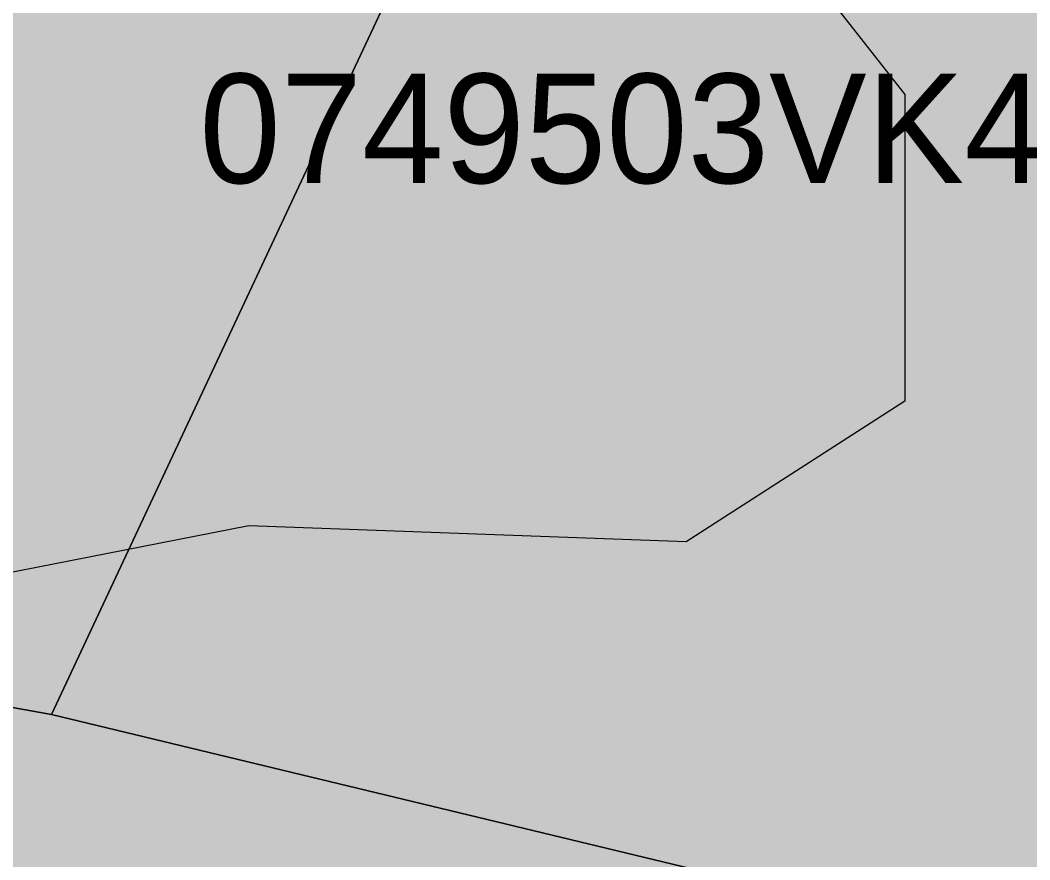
# Model space of a CAD drawing. Header units: metres. Extents: x -6 to 1255, y -2 to 532.
# Drawn here: x 1008.01 to 1017.24, y 294.25 to 301.92 of the extents above; entities that cross this region are included whole.
import ezdxf

# ---------------------------------------------------------------- set-up
doc = ezdxf.new("R2010")
doc.units = ezdxf.units.M
doc.header["$MEASUREMENT"] = 0
for name, color, linetype, lineweight, true_color in [('TPX_BUILDINGS', 7, 'CONTINUOUS', 0, 0x000000), ('TPX_BUILDINGS_HATCH', 7, 'CONTINUOUS', 0, 0xf0f0f0), ('TPX_CADASTRES', 7, 'CONTINUOUS', 0, 0x646464), ('TPX_CADASTRES_TEXT', 7, 'CONTINUOUS', 0, 0x000000), ('TPX_RELIEF_CONTOUR_LINES', 7, 'CONTINUOUS', 0, 0x969696)]:
    doc.layers.add(name, color=color, linetype=linetype, lineweight=lineweight, true_color=true_color)

msp = doc.modelspace()

# ---------------------------------------------------------------- hatches: boundary and pattern name
at = {"layer": 'TPX_BUILDINGS_HATCH'}
for points in [[(1001.5792, 304.7433), (999.0892, 297.2233), (1002.4992, 296.6133), (1004.7092, 301.4733), (1004.3792, 301.6533), (1004.7492, 302.3833), (1005.5892, 301.9633), (1005.9692, 302.7333), (1007.2492, 302.1533), (1006.8892, 301.3733), (1007.7292, 300.9933), (1007.3992, 300.1933), (1007.1092, 300.3133), (1005.1892, 296.1333), (1008.2992, 295.5733), (1010.6492, 300.5933), (1012.5592, 304.6633), (1012.7792, 305.1333), (1012.8792, 305.3433), (1013.7592, 307.2233), (1014.3592, 308.5033), (1014.6292, 309.0833), (1005.0897, 313.3933), (1004.3197, 311.5433), (1003.4192, 309.4033), (1001.9992, 306.0033), (1001.5792, 304.7433)], [(1010.6492, 300.5933), (1008.2992, 295.5733), (1017.0192, 293.4733), (1018.0482, 295.6138), (1020.6492, 301.0233), (1021.0092, 301.7733), (1021.4802, 302.7578), (1021.8992, 303.6333), (1022.0292, 303.9033), (1022.5292, 304.9433), (1022.7592, 305.4133), (1014.6292, 309.0833), (1014.3592, 308.5033), (1013.7592, 307.2233), (1012.8792, 305.3433), (1012.7792, 305.1333), (1012.5592, 304.6633), (1010.6492, 300.5933)]]:
    msp.add_hatch(color=256, dxfattribs=at).paths.add_polyline_path(points)
h = msp.add_hatch(color=256, dxfattribs=at)
h.paths.add_polyline_path([(981.5792, 300.3238), (975.5892, 284.1438), (980.6392, 282.1438), (986.4992, 279.8133), (989.4667, 278.6368), (1006.0492, 272.0633), (1006.9792, 273.8833), (1007.4492, 274.8033), (1009.5492, 278.9033), (1010.2292, 280.2333), (1011.9592, 283.6033), (1017.0192, 293.4733), (1008.2992, 295.5733), (1005.1892, 296.1333), (1004.4577, 296.2658), (1004.0292, 296.3433), (1002.4992, 296.6133), (999.0892, 297.2233), (991.1272, 298.6313), (990.3177, 298.7748), (990.2092, 298.7938), (985.7092, 299.5938), (984.6392, 299.7838), (983.6692, 299.9538), (981.5792, 300.3238)])
h.paths.add_polyline_path([(991.5192, 288.8033), (993.4492, 293.9233), (998.9592, 291.7433), (997.0892, 286.6333), (991.5192, 288.8033)], flags=16)
h.paths.add_polyline_path([(1004.3892, 287.1533), (1006.2192, 291.9033), (1010.6692, 290.2733), (1008.5292, 285.4533), (1004.3892, 287.1533)], flags=16)

# ---------------------------------------------------------------- linework, layer by layer
at = {"layer": 'TPX_BUILDINGS', "elevation": 0.0421}
msp.add_lwpolyline([(1005.1892, 296.1333), (1008.2992, 295.5733), (1010.6492, 300.5933), (1012.5592, 304.6633), (1012.7792, 305.1333), (1012.8792, 305.3433), (1013.7592, 307.2233), (1014.3592, 308.5033), (1014.6292, 309.0833), (1005.0897, 313.3933)], dxfattribs=at)
for points in [[(1010.6492, 300.5933), (1008.2992, 295.5733), (1017.0192, 293.4733), (1018.0482, 295.6138), (1020.6492, 301.0233), (1021.0092, 301.7733), (1021.4802, 302.7578), (1021.8992, 303.6333), (1022.0292, 303.9033), (1022.5292, 304.9433), (1022.7592, 305.4133), (1014.6292, 309.0833), (1014.3592, 308.5033), (1013.7592, 307.2233), (1012.8792, 305.3433), (1012.7792, 305.1333), (1012.5592, 304.6633)], [(981.5792, 300.3238), (975.5892, 284.1438), (980.6392, 282.1438), (986.4992, 279.8133), (989.4667, 278.6368), (1006.0492, 272.0633), (1006.9792, 273.8833), (1007.4492, 274.8033), (1009.5492, 278.9033), (1010.2292, 280.2333), (1011.9592, 283.6033), (1017.0192, 293.4733), (1008.2992, 295.5733), (1005.1892, 296.1333), (1004.4577, 296.2658), (1004.0292, 296.3433), (1002.4992, 296.6133), (999.0892, 297.2233), (991.1272, 298.6313), (990.3177, 298.7748), (990.2092, 298.7938), (985.7092, 299.5938), (984.6392, 299.7838), (983.6692, 299.9538)]]:
    msp.add_lwpolyline(points, close=True, dxfattribs=at)
at = {"layer": 'TPX_CADASTRES', "elevation": 0.0241}
for points in [[(1001.5792, 304.7436), (999.0892, 297.2236), (1002.4992, 296.6136), (1004.0292, 296.3436), (1005.1892, 296.1336), (1008.2992, 295.5736), (1010.6492, 300.5936), (1012.5592, 304.6636), (1012.7792, 305.1336), (1012.8792, 305.3436), (1013.7592, 307.2236), (1014.3592, 308.5036), (1014.6292, 309.0836), (1005.0897, 313.3936), (1004.3197, 311.5436), (1003.4192, 309.4036), (1001.9992, 306.0036)], [(1010.6492, 300.5936), (1008.2992, 295.5736), (1017.0192, 293.4736), (1020.6492, 301.0236), (1021.0092, 301.7736), (1021.8992, 303.6336), (1022.0292, 303.9036), (1022.5292, 304.9436), (1022.7592, 305.4136), (1014.6292, 309.0836), (1014.3592, 308.5036), (1013.7592, 307.2236), (1012.8792, 305.3436), (1012.7792, 305.1336), (1012.5592, 304.6636)], [(981.5792, 300.3241), (975.5892, 284.1441), (980.6392, 282.1441), (986.4992, 279.8136), (1006.0492, 272.0636), (1006.9792, 273.8836), (1007.4492, 274.8036), (1009.5492, 278.9036), (1010.2292, 280.2336), (1011.9592, 283.6036), (1017.0192, 293.4736), (1008.2992, 295.5736), (1005.1892, 296.1336), (1004.0292, 296.3436), (1002.4992, 296.6136), (999.0892, 297.2236), (990.2092, 298.7941), (985.7092, 299.5941), (984.6392, 299.7841), (983.6692, 299.9541)]]:
    msp.add_lwpolyline(points, close=True, dxfattribs=at)
at = {"layer": 'TPX_RELIEF_CONTOUR_LINES', "elevation": 0.0451}
msp.add_lwpolyline([(1010.3011, 312.7899), (1010.828, 308.7926), (1011.7361, 306.7939), (1016.0963, 301.2413), (1016.0963, 298.4366), (1014.0981, 297.1536), (1010.1016, 297.3003), (1004.107, 296.1225), (1002.1087, 296.4347), (1000.1105, 297.9697), (996.1141, 299.4342), (988.1212, 301.3765), (986.123, 301.4183), (984.1247, 300.7979), (982.1265, 300.923), (980.1283, 302.2977), (978.1301, 302.7966), (974.1336, 302.0701), (968.139, 297.1452), (964.1425, 295.3351), (962.1443, 294.9399), (958.1478, 295.172)], dxfattribs=at)

# ---------------------------------------------------------------- texts
at = {"layer": 'TPX_CADASTRES_TEXT'}
msp.add_text('0749503VK4704H', height=1, dxfattribs=at).set_placement((1009.6499, 300.4309, 0.0241))

doc.saveas('drawing.dxf')
